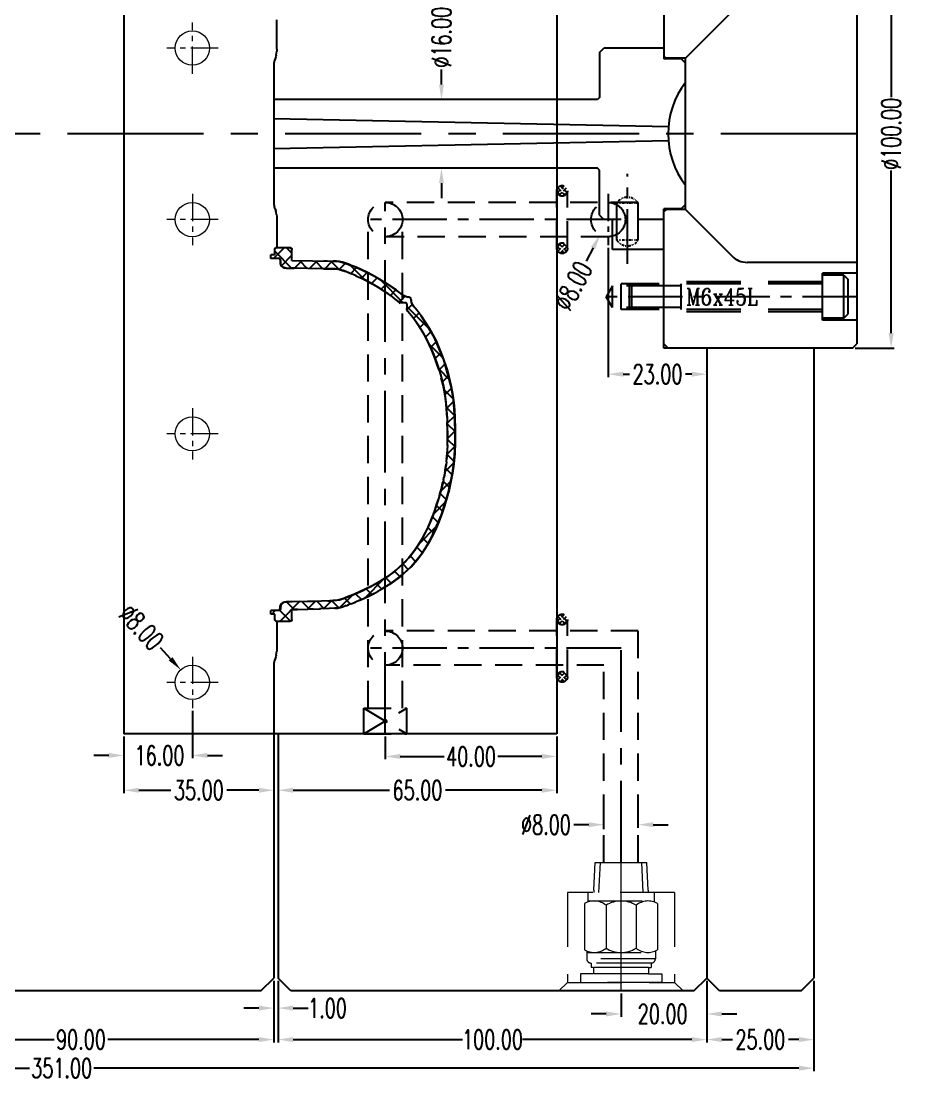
# Model space of a CAD drawing. Header units: inches. Extents: x 133169 to 134399, y -43543 to -42673.
# Drawn here: x 133408 to 133613.9, y -43141.3 to -42894 of the extents above; entities that cross this region are included whole.
import ezdxf

# ---------------------------------------------------------------- set-up
doc = ezdxf.new("R2010")
doc.units = ezdxf.units.IN
doc.header["$LTSCALE"] = 2
doc.header["$MEASUREMENT"] = 0
doc.header["$PDMODE"] = 3
doc.header["$PDSIZE"] = 0.3125
for name, pattern in [('ACAD_ISO08W100', [36, 24, -3, 6, -3]), ('CENTER', [50.8, 31.75, -6.35, 6.35, -6.35]), ('DASHED', [0.75, 0.5, -0.25]), ('HIDDEN', [9.525, 6.35, -3.175]), ('PHANTOM2', [0.69, 0.3, -0.13, 0, -0.13, 0, -0.13])]:
    doc.linetypes.add(name, pattern=pattern)
doc.layers.get('0').update_dxf_attribs({"linetype": 'CONTINUOUS'})
doc.layers.get('Defpoints').update_dxf_attribs({"linetype": 'CONTINUOUS'})
for name, color, linetype in [('5', 5, 'CONTINUOUS'), ('CAV-COR', 1, 'CONTINUOUS'), ('CL', 1, 'ACAD_ISO08W100'), ('Ru', 8, 'CONTINUOUS'), ('SCREW', 52, 'HIDDEN'), ('wr2', 41, 'DASHED'), ('WT', 4, 'CONTINUOUS')]:
    doc.layers.add(name, color=color, linetype=linetype)
doc.layers.add('dim', color=3, linetype='CONTINUOUS', lineweight=15)
doc.layers.add('WR', color=122, linetype='HIDDEN', lineweight=18)
doc.styles.add('ROMANC', font='romanc', dxfattribs={"width": 0.6, "height": 1})
doc.styles.get("Standard").update_dxf_attribs({"font": 'txt.shx', "width": 0.67})
doc.dimstyles.new('2.00', dxfattribs={"dimtxt": 4.5, "dimasz": 3.5, "dimexe": 0.666, "dimexo": 0.626, "dimgap": 1, "dimtad": 0, "dimzin": 0, "dimdsep": 46, "dimtxsty": 'Standard', "dimcen": 0.09, "dimclrd": 3, "dimclre": 3, "dimclrt": 7, "dimazin": 0, "dimtfac": 1, "dimtofl": 0, "dimtmove": 0, "dimatfit": 0, "dimfxl": 0, "dimtolj": 1, "dimtzin": 0, "dimarcsym": 0})

# ---------------------------------------------------------------- blocks, each defined once
blk = doc.blocks.new('*D33279')
at = {"layer": 'Defpoints', "color": 0}
for p in [(133601.91, -42870.31), (133601.91, -42970.31), (133610.91, -42970.31)]:
    blk.add_point(p, dxfattribs=at)
at = {"layer": 'dim', "color": 3, "linetype": 'ByBlock', "lineweight": -2}
for p, q in [((133602.53, -42870.31), (133611.58, -42870.31)), ((133610.91, -42873.81), (133610.91, -42911.77)), ((133610.91, -42966.81), (133610.91, -42928.84)), ((133602.53, -42970.31), (133611.58, -42970.31))]:
    blk.add_line(p, q, dxfattribs=at)
at = {"layer": 'dim', "color": 3, "linetype": 'ByBlock'}
for points in [[(133611.49, -42873.81), (133610.33, -42873.81), (133610.91, -42870.31)], [(133610.33, -42966.81), (133611.49, -42966.81), (133610.91, -42970.31)]]:
    blk.add_solid(points, dxfattribs=at)
at = {"layer": 'dim', "color": 7, "linetype": 'ByBlock', "insert": (133610.91, -42920.31), "char_height": 4.5, "attachment_point": 5, "rotation": 90}
blk.add_mtext('%%c100.00', dxfattribs=at)
blk = doc.blocks.new('*D33282')
at = {"layer": 'Defpoints', "color": 0}
for p in [(133431.91, -43060.31), (133466.91, -43060.31), (133466.91, -43073.47)]:
    blk.add_point(p, dxfattribs=at)
at = {"layer": 'dim', "color": 3, "linetype": 'ByBlock', "lineweight": -2}
for p, q in [((133431.91, -43060.93), (133431.91, -43074.13)), ((133466.91, -43060.93), (133466.91, -43074.13)), ((133435.41, -43073.47), (133442.88, -43073.47)), ((133463.41, -43073.47), (133455.93, -43073.47))]:
    blk.add_line(p, q, dxfattribs=at)
at = {"layer": 'dim', "color": 3, "linetype": 'ByBlock'}
for points in [[(133435.41, -43072.88), (133435.41, -43074.05), (133431.91, -43073.47)], [(133463.41, -43074.05), (133463.41, -43072.88), (133466.91, -43073.47)]]:
    blk.add_solid(points, dxfattribs=at)
at = {"layer": 'dim', "color": 7, "linetype": 'ByBlock', "insert": (133449.41, -43073.47), "char_height": 4.5, "attachment_point": 5}
blk.add_mtext('\\A1;35.00', dxfattribs=at)
blk = doc.blocks.new('*D33283')
at = {"layer": 'Defpoints', "color": 0}
for p in [(133467.91, -43060.31), (133532.91, -43060.31), (133532.91, -43073.47)]:
    blk.add_point(p, dxfattribs=at)
at = {"layer": 'dim', "color": 3, "linetype": 'ByBlock', "lineweight": -2}
for p, q in [((133467.91, -43060.93), (133467.91, -43074.13)), ((133532.91, -43060.93), (133532.91, -43074.13)), ((133471.41, -43073.47), (133493.88, -43073.47)), ((133529.41, -43073.47), (133506.93, -43073.47))]:
    blk.add_line(p, q, dxfattribs=at)
at = {"layer": 'dim', "color": 3, "linetype": 'ByBlock'}
for points in [[(133471.41, -43072.88), (133471.41, -43074.05), (133467.91, -43073.47)], [(133529.41, -43074.05), (133529.41, -43072.88), (133532.91, -43073.47)]]:
    blk.add_solid(points, dxfattribs=at)
at = {"layer": 'dim', "color": 7, "linetype": 'ByBlock', "insert": (133500.41, -43073.47), "char_height": 4.5, "attachment_point": 5}
blk.add_mtext('\\A1;65.00', dxfattribs=at)
blk = doc.blocks.new('*D33284')
at = {"layer": 'Defpoints', "color": 0}
for p in [(133466.91, -43117.31), (133467.91, -43117.31), (133467.91, -43124.3)]:
    blk.add_point(p, dxfattribs=at)
at = {"layer": 'dim', "color": 3, "linetype": 'ByBlock', "lineweight": -2}
for p, q in [((133466.91, -43117.93), (133466.91, -43124.96)), ((133467.91, -43117.93), (133467.91, -43124.96)), ((133463.41, -43124.3), (133459.91, -43124.3)), ((133471.41, -43124.3), (133474.91, -43124.3))]:
    blk.add_line(p, q, dxfattribs=at)
at = {"layer": 'dim', "color": 3, "linetype": 'ByBlock'}
for points in [[(133463.41, -43124.88), (133463.41, -43123.71), (133466.91, -43124.3)], [(133471.41, -43123.71), (133471.41, -43124.88), (133467.91, -43124.3)]]:
    blk.add_solid(points, dxfattribs=at)
at = {"layer": 'dim', "color": 7, "linetype": 'ByBlock', "insert": (133479.42, -43124.3), "char_height": 4.5, "attachment_point": 5}
blk.add_mtext('\\A1;1.00', dxfattribs=at)
blk = doc.blocks.new('*D33285')
at = {"layer": 'Defpoints', "color": 0}
for p in [(133467.91, -43117.31), (133567.91, -43117.31), (133567.91, -43131.65)]:
    blk.add_point(p, dxfattribs=at)
at = {"layer": 'dim', "color": 3, "linetype": 'ByBlock', "lineweight": -2}
for p, q in [((133467.91, -43117.93), (133467.91, -43132.31)), ((133567.91, -43117.93), (133567.91, -43132.31)), ((133471.41, -43131.65), (133510.88, -43131.65)), ((133564.41, -43131.65), (133524.94, -43131.65))]:
    blk.add_line(p, q, dxfattribs=at)
at = {"layer": 'dim', "color": 3, "linetype": 'ByBlock'}
for points in [[(133471.41, -43131.06), (133471.41, -43132.23), (133467.91, -43131.65)], [(133564.41, -43132.23), (133564.41, -43131.06), (133567.91, -43131.65)]]:
    blk.add_solid(points, dxfattribs=at)
at = {"layer": 'dim', "color": 7, "linetype": 'ByBlock', "insert": (133517.91, -43131.65), "char_height": 4.5, "attachment_point": 5}
blk.add_mtext('\\A1;100.00', dxfattribs=at)
blk = doc.blocks.new('*D33286')
at = {"layer": 'Defpoints', "color": 0}
for p in [(133567.91, -43117.31), (133592.91, -43117.31), (133592.91, -43131.65)]:
    blk.add_point(p, dxfattribs=at)
at = {"layer": 'dim', "color": 3, "linetype": 'ByBlock', "lineweight": -2}
for p, q in [((133567.91, -43117.93), (133567.91, -43132.31)), ((133592.91, -43117.93), (133592.91, -43132.31)), ((133571.41, -43131.65), (133573.88, -43131.65)), ((133589.41, -43131.65), (133586.93, -43131.65))]:
    blk.add_line(p, q, dxfattribs=at)
at = {"layer": 'dim', "color": 3, "linetype": 'ByBlock'}
for points in [[(133571.41, -43131.06), (133571.41, -43132.23), (133567.91, -43131.65)], [(133589.41, -43132.23), (133589.41, -43131.06), (133592.91, -43131.65)]]:
    blk.add_solid(points, dxfattribs=at)
at = {"layer": 'dim', "color": 7, "linetype": 'ByBlock', "insert": (133580.41, -43131.65), "char_height": 4.5, "attachment_point": 5}
blk.add_mtext('\\A1;25.00', dxfattribs=at)
blk = doc.blocks.new('*D33287')
at = {"layer": 'Defpoints', "color": 0}
for p in [(133376.91, -43117.31), (133466.91, -43117.31), (133466.91, -43131.65)]:
    blk.add_point(p, dxfattribs=at)
at = {"layer": 'dim', "color": 3, "linetype": 'ByBlock', "lineweight": -2}
for p, q in [((133376.91, -43117.93), (133376.91, -43132.31)), ((133466.91, -43117.93), (133466.91, -43132.31)), ((133380.41, -43131.65), (133415.63, -43131.65)), ((133463.41, -43131.65), (133428.18, -43131.65))]:
    blk.add_line(p, q, dxfattribs=at)
at = {"layer": 'dim', "color": 3, "linetype": 'ByBlock'}
for points in [[(133380.41, -43131.06), (133380.41, -43132.23), (133376.91, -43131.65)], [(133463.41, -43132.23), (133463.41, -43131.06), (133466.91, -43131.65)]]:
    blk.add_solid(points, dxfattribs=at)
at = {"layer": 'dim', "color": 7, "linetype": 'ByBlock', "insert": (133421.91, -43131.65), "char_height": 4.5, "attachment_point": 5}
blk.add_mtext('\\A1;90.00', dxfattribs=at)
blk = doc.blocks.new('*D33290')
at = {"layer": 'Defpoints', "color": 0}
for p in [(133241.91, -43117.31), (133592.91, -43117.31), (133592.91, -43138.31)]:
    blk.add_point(p, dxfattribs=at)
at = {"layer": 'dim', "color": 3, "linetype": 'ByBlock', "lineweight": -2}
for p, q in [((133241.91, -43117.93), (133241.91, -43138.98)), ((133592.91, -43117.93), (133592.91, -43138.98)), ((133245.41, -43138.31), (133409.87, -43138.31)), ((133589.41, -43138.31), (133424.94, -43138.31))]:
    blk.add_line(p, q, dxfattribs=at)
at = {"layer": 'dim', "color": 3, "linetype": 'ByBlock'}
for points in [[(133245.41, -43137.73), (133245.41, -43138.9), (133241.91, -43138.31)], [(133589.41, -43138.9), (133589.41, -43137.73), (133592.91, -43138.31)]]:
    blk.add_solid(points, dxfattribs=at)
at = {"layer": 'dim', "color": 7, "linetype": 'ByBlock', "insert": (133417.41, -43138.31), "char_height": 4.5, "attachment_point": 5}
blk.add_mtext('\\A1;351.00', dxfattribs=at)
blk = doc.blocks.new('*D33309')
at = {"layer": 'Defpoints', "color": 0}
for p in [(133506.01, -42912.31), (133510.59, -42912.31), (133510.59, -42928.31)]:
    blk.add_point(p, dxfattribs=at)
at = {"layer": 'dim', "color": 3, "linetype": 'ByBlock', "lineweight": -2}
for p, q in [((133506.01, -42908.81), (133506.01, -42905.31)), ((133509.96, -42912.31), (133505.35, -42912.31)), ((133509.96, -42928.31), (133505.35, -42928.31)), ((133506.01, -42931.81), (133506.01, -42935.31))]:
    blk.add_line(p, q, dxfattribs=at)
at = {"layer": 'dim', "color": 3, "linetype": 'ByBlock'}
for points in [[(133505.43, -42908.81), (133506.6, -42908.81), (133506.01, -42912.31)], [(133506.6, -42931.81), (133505.43, -42931.81), (133506.01, -42928.31)]]:
    blk.add_solid(points, dxfattribs=at)
at = {"layer": 'dim', "color": 7, "linetype": 'ByBlock', "insert": (133506.01, -42897.77), "char_height": 4.5, "attachment_point": 5, "rotation": 90}
blk.add_mtext('%%c16.00', dxfattribs=at)
blk = doc.blocks.new('*X34569')
at = {"color": 0}
for p, q in [((-7.86, -0.44), (-6.25, 1.17)), ((-6.25, -1.17), (-7.86, 0.44)), ((-5.66, -0.71), (-7.4, 1.03)), ((-7.4, -1.03), (-5.66, 0.71)), ((-5.45, 0.15), (-6.54, 1.24)), ((5.45, 0.15), (6.54, 1.24)), ((5.66, -0.71), (7.4, 1.03)), ((7.4, -1.03), (5.66, 0.71)), ((7.86, -0.44), (6.25, 1.17)), ((6.25, -1.17), (7.86, 0.44)), ((-6.54, -1.24), (-5.45, -0.15)), ((6.54, -1.24), (5.45, -0.15))]:
    blk.add_line(p, q, dxfattribs=at)
blk = doc.blocks.new('*D34608')
at = {"layer": 'Defpoints', "color": 0}
for p in [(133567.91, -43117.31), (133547.91, -43120.31), (133547.91, -43125.67)]:
    blk.add_point(p, dxfattribs=at)
at = {"layer": 'dim', "color": 3, "linetype": 'ByBlock', "lineweight": -2}
for p, q in [((133567.91, -43117.93), (133567.91, -43126.34)), ((133547.91, -43120.93), (133547.91, -43126.34)), ((133544.41, -43125.67), (133540.91, -43125.67)), ((133571.41, -43125.67), (133574.91, -43125.67))]:
    blk.add_line(p, q, dxfattribs=at)
at = {"layer": 'dim', "color": 3, "linetype": 'ByBlock'}
for points in [[(133544.41, -43126.26), (133544.41, -43125.09), (133547.91, -43125.67)], [(133571.41, -43125.09), (133571.41, -43126.26), (133567.91, -43125.67)]]:
    blk.add_solid(points, dxfattribs=at)
at = {"layer": 'dim', "color": 7, "linetype": 'ByBlock', "insert": (133557.62, -43125.67), "char_height": 4.5, "attachment_point": 5}
blk.add_mtext('\\A1;20.00', dxfattribs=at)
blk = doc.blocks.new('*D34609')
at = {"layer": 'Defpoints', "color": 0}
for p in [(133543.91, -43081.51), (133543.91, -43083.16), (133551.91, -43082.86)]:
    blk.add_point(p, dxfattribs=at)
at = {"layer": 'dim', "color": 3, "linetype": 'ByBlock', "lineweight": -2}
for p, q in [((133540.41, -43081.51), (133536.91, -43081.51)), ((133543.91, -43082.54), (133543.91, -43080.84)), ((133551.91, -43082.23), (133551.91, -43080.84)), ((133555.41, -43081.51), (133558.91, -43081.51))]:
    blk.add_line(p, q, dxfattribs=at)
at = {"layer": 'dim', "color": 3, "linetype": 'ByBlock'}
for points in [[(133540.41, -43082.09), (133540.41, -43080.92), (133543.91, -43081.51)], [(133555.41, -43080.92), (133555.41, -43082.09), (133551.91, -43081.51)]]:
    blk.add_solid(points, dxfattribs=at)
at = {"layer": 'dim', "color": 7, "linetype": 'ByBlock', "insert": (133530.38, -43081.51), "char_height": 4.5, "attachment_point": 5}
blk.add_mtext('%%c8.00', dxfattribs=at)
blk = doc.blocks.new('*D34610')
at = {"layer": 'Defpoints', "color": 0}
for p in [(133492.91, -43060.31), (133532.91, -43060.31), (133492.91, -43065.58)]:
    blk.add_point(p, dxfattribs=at)
at = {"layer": 'dim', "color": 3, "linetype": 'ByBlock', "lineweight": -2}
for p, q in [((133492.91, -43060.93), (133492.91, -43066.25)), ((133532.91, -43060.93), (133532.91, -43066.25)), ((133496.41, -43065.58), (133506.63, -43065.58)), ((133529.41, -43065.58), (133519.18, -43065.58))]:
    blk.add_line(p, q, dxfattribs=at)
at = {"layer": 'dim', "color": 3, "linetype": 'ByBlock'}
for points in [[(133496.41, -43065), (133496.41, -43066.16), (133492.91, -43065.58)], [(133529.41, -43066.16), (133529.41, -43065), (133532.91, -43065.58)]]:
    blk.add_solid(points, dxfattribs=at)
at = {"layer": 'dim', "color": 7, "linetype": 'ByBlock', "insert": (133512.91, -43065.58), "char_height": 4.5, "attachment_point": 5}
blk.add_mtext('\\A1;40.00', dxfattribs=at)
blk = doc.blocks.new('*D34619')
at = {"layer": 'Defpoints', "color": 0}
for p in [(133447.91, -43054.31), (133431.91, -43060.31), (133447.91, -43065.35)]:
    blk.add_point(p, dxfattribs=at)
at = {"layer": 'dim', "color": 3, "linetype": 'ByBlock', "lineweight": -2}
for p, q in [((133447.91, -43054.93), (133447.91, -43066.01)), ((133431.91, -43060.93), (133431.91, -43066.01)), ((133428.41, -43065.35), (133424.91, -43065.35)), ((133451.41, -43065.35), (133454.91, -43065.35))]:
    blk.add_line(p, q, dxfattribs=at)
at = {"layer": 'dim', "color": 3, "linetype": 'ByBlock'}
for points in [[(133428.41, -43065.93), (133428.41, -43064.76), (133431.91, -43065.35)], [(133451.41, -43064.76), (133451.41, -43065.93), (133447.91, -43065.35)]]:
    blk.add_solid(points, dxfattribs=at)
at = {"layer": 'dim', "color": 7, "linetype": 'ByBlock', "insert": (133440.24, -43065.35), "char_height": 4.5, "attachment_point": 5}
blk.add_mtext('\\A1;16.00', dxfattribs=at)
blk = doc.blocks.new('*D34620')
at = {"layer": 'Defpoints', "color": 0}
for p in [(133445.19, -43045.37), (133450.62, -43051.24)]:
    blk.add_point(p, dxfattribs=at)
at = {"layer": 'dim', "color": 3, "linetype": 'ByBlock', "lineweight": -2}
for p, q in [((133442.82, -43042.8), (133440.44, -43040.23)), ((133447.82, -43048.31), (133448, -43048.31)), ((133447.91, -43048.4), (133447.91, -43048.22))]:
    blk.add_line(p, q, dxfattribs=at)
at = {"layer": 'dim', "color": 3, "linetype": 'ByBlock'}
blk.add_solid([(133442.39, -43043.19), (133443.24, -43042.4), (133445.19, -43045.37)], dxfattribs=at)
at = {"layer": 'dim', "color": 7, "linetype": 'ByBlock', "insert": (133436.01, -43035.44), "char_height": 4.5, "attachment_point": 5, "rotation": 312.7528}
blk.add_mtext('\\A1;%%c8.00', dxfattribs=at)
blk = doc.blocks.new('20150129.111502')
at = {"layer": '5', "color": 122, "linetype": 'HIDDEN', "lineweight": 0}
for p, q in [((0, 14.5), (0, -14.5)), ((2, 12.5), (0, 14.5)), ((2, 12.5), (2, -12.5)), ((23, 12.5), (2, 12.5)), ((23, -12.5), (23, 12.5)), ((2, -9.5), (2, 9.5)), ((4.01, 9.5), (2, 9.5)), ((4.01, 6.4), (4.01, 9.5)), ((7.51, -8), (7.51, 8)), ((9.33, 8), (7.51, 8)), ((9, 8), (9, -8)), ((20.43, 8.5), (9.57, 8.5)), ((23, 7.75), (20.77, 7.75)), ((21, 7.75), (21, -7.75)), ((4.01, -6.4), (4.01, 6.4)), ((5.51, 6.4), (4.01, 6.4)), ((5.51, 6.4), (5.51, 7)), ((6.51, 7), (5.51, 7)), ((5.51, 6.4), (5.51, 7)), ((5.51, -6.4), (5.51, 6.4)), ((6.51, -7), (6.51, 7)), ((23.56, 6.35), (23, 6.35)), ((23, 5.19), (30, 4.82)), ((23.56, 6.35), (30, 6.01)), ((30, 6.01), (30, -6.01)), ((20.01, 3.5), (9.99, 3.5)), ((20.01, -3.5), (9.99, -3.5)), ((23, -5.19), (30, -4.82)), ((5.51, -6.4), (4.01, -6.4)), ((4.01, -6.4), (4.01, -9.5)), ((5.51, -6.4), (5.51, -7)), ((5.51, -6.4), (5.51, -7)), ((6.51, -7), (5.51, -7)), ((23.56, -6.35), (23, -6.35)), ((23.56, -6.35), (30, -6.01)), ((4.01, -9.5), (2, -9.5)), ((9.33, -8), (7.51, -8)), ((20.43, -8.5), (9.57, -8.5)), ((23, -7.75), (20.77, -7.75)), ((2, -12.5), (0, -14.5)), ((23, -12.5), (2, -12.5))]:
    blk.add_line(p, q, dxfattribs=at)
at = {"layer": '5', "color": 122, "linetype": 'CENTER', "lineweight": 0, "ltscale": 0.5}
blk.add_line((0, 0), (30, 0), dxfattribs=at)
at = {"layer": '5', "color": 122, "linetype": 'HIDDEN', "lineweight": 0}
for centre, radius, start, end in [((7.51, 7), 1, 90, 180), ((13.47, 6.32), 4.47, 150.752, 219.0183), ((16.53, 6.32), 4.47, 320.9817, 29.248), ((15.66, 0), 6.66, 148.3016, 211.6984), ((14.34, 0), 6.66, 328.3016, 31.6984), ((13.47, -6.32), 4.47, 140.9817, 209.248), ((16.53, -6.32), 4.47, 330.752, 39.0183), ((7.51, -7), 1, 180, 270)]:
    blk.add_arc(centre, radius, start, end, dxfattribs=at)
blk = doc.blocks.new('*D34839')
at = {"layer": 'Defpoints', "color": 0}
for p in [(133544.91, -42946.31), (133544.91, -42976.39), (133567.91, -42976.4)]:
    blk.add_point(p, dxfattribs=at)
at = {"layer": 'dim', "color": 3, "linetype": 'ByBlock', "lineweight": -2}
for p, q in [((133544.91, -42946.93), (133544.91, -42977.05)), ((133567.91, -42975.77), (133567.91, -42975.72)), ((133548.41, -42976.39), (133549.88, -42976.39)), ((133564.41, -42976.39), (133562.93, -42976.39))]:
    blk.add_line(p, q, dxfattribs=at)
at = {"layer": 'dim', "color": 3, "linetype": 'ByBlock'}
for points in [[(133548.41, -42975.8), (133548.41, -42976.97), (133544.91, -42976.39)], [(133564.41, -42976.97), (133564.41, -42975.8), (133567.91, -42976.39)]]:
    blk.add_solid(points, dxfattribs=at)
at = {"layer": 'dim', "color": 7, "linetype": 'ByBlock', "insert": (133556.41, -42976.39), "char_height": 4.5, "attachment_point": 5}
blk.add_mtext('\\A1;23.00', dxfattribs=at)
blk = doc.blocks.new('*D34840')
at = {"layer": 'Defpoints', "color": 0}
for p in [(133546.78, -42936.77), (133543.03, -42943.84)]:
    blk.add_point(p, dxfattribs=at)
at = {"layer": 'dim', "color": 3, "linetype": 'ByBlock', "lineweight": -2}
for p, q in [((133544.82, -42940.31), (133545, -42940.31)), ((133544.91, -42940.4), (133544.91, -42940.22)), ((133541.39, -42946.93), (133539.75, -42950.02))]:
    blk.add_line(p, q, dxfattribs=at)
at = {"layer": 'dim', "color": 3, "linetype": 'ByBlock'}
blk.add_solid([(133541.91, -42947.2), (133540.88, -42946.66), (133543.03, -42943.84)], dxfattribs=at)
at = {"layer": 'dim', "color": 7, "linetype": 'ByBlock', "insert": (133536.7, -42955.79), "char_height": 4.5, "attachment_point": 5, "rotation": 62.0618}
blk.add_mtext('\\A1;%%c8.00', dxfattribs=at)

msp = doc.modelspace()

# ---------------------------------------------------------------- linework, layer by layer
for p, q in [((133557.907, -42870.306), (133557.907, -42902.806)), ((133542.907, -42901.306), (133543.907, -42900.306)), ((133542.907, -42901.306), (133542.907, -42911.806)), ((133558.407, -42902.656), (133557.907, -42902.156)), ((133542.907, -42911.806), (133542.407, -42912.306)), ((133542.907, -42928.806), (133542.407, -42928.306)), ((133542.907, -42939.306), (133542.907, -42928.806)), ((133557.907, -42970.306), (133557.907, -42937.806)), ((133558.407, -42937.956), (133557.907, -42938.456)), ((133542.907, -42939.306), (133543.907, -42940.306))]:
    msp.add_line(p, q)
at = {"linetype": 'Continuous'}
for p, q in [((133602.907, -42871.306), (133602.907, -42969.306)), ((133562.907, -42902.656), (133573.793, -42891.77)), ((133557.907, -42900.306), (133543.907, -42900.306)), ((133561.907, -42902.806), (133557.907, -42902.806)), ((133562.907, -42902.656), (133558.407, -42902.656)), ((133561.907, -42902.806), (133562.907, -42903.806)), ((133562.907, -42937.956), (133562.907, -42902.656)), ((133542.407, -42912.306), (133466.907, -42912.306)), ((133542.407, -42928.306), (133466.907, -42928.306)), ((133546.907, -42945.106), (133546.907, -42936.447)), ((133551.907, -42945.106), (133551.907, -42936.447)), ((133561.907, -42937.806), (133557.907, -42937.806)), ((133562.907, -42937.956), (133558.407, -42937.956)), ((133561.907, -42937.806), (133562.907, -42936.806)), ((133562.907, -42937.956), (133573.793, -42948.841)), ((133546.907, -42940.306), (133543.907, -42940.306)), ((133545.907, -42947.306), (133545.907, -42940.306)), ((133557.907, -42940.306), (133551.907, -42940.306)), ((133557.907, -42947.306), (133545.907, -42947.306)), ((133602.907, -42950.306), (133577.328, -42950.306)), ((133558.907, -42970.306), (133557.907, -42969.306)), ((133601.907, -42970.306), (133557.907, -42970.306)), ((133567.907, -42970.306), (133567.907, -43117.306)), ((133592.907, -42970.306), (133592.907, -43117.306)), ((133601.907, -42970.306), (133602.907, -42969.306)), ((133466.907, -43060.306), (133466.907, -43117.306)), ((133467.907, -43060.306), (133467.907, -43117.306)), ((133463.907, -43120.306), (133466.907, -43117.306)), ((133470.907, -43120.306), (133467.907, -43117.306)), ((133564.907, -43120.306), (133567.907, -43117.306)), ((133570.907, -43120.306), (133567.907, -43117.306)), ((133589.907, -43120.306), (133592.907, -43117.306)), ((133463.907, -43120.306), (133379.907, -43120.306)), ((133564.907, -43120.306), (133470.907, -43120.306)), ((133589.907, -43120.306), (133570.907, -43120.306))]:
    msp.add_line(p, q, dxfattribs=at)
at = {"linetype": 'CENTER', "ltscale": 0.2}
msp.add_line((133549.407, -42950.608), (133549.407, -42929.633), dxfattribs=at)
at = {"linetype": 'PHANTOM2'}
for p, q in [((133551.907, -42936.447), (133546.907, -42936.447)), ((133551.907, -42945.106), (133546.907, -42945.106))]:
    msp.add_line(p, q, dxfattribs=at)
at = {"linetype": 'HIDDEN'}
for p, q in [((133602.907, -42952.806), (133594.907, -42952.806)), ((133594.907, -42954.806), (133557.907, -42954.806)), ((133594.907, -42961.806), (133557.907, -42961.806)), ((133602.907, -42963.806), (133594.907, -42963.806))]:
    msp.add_line(p, q, dxfattribs=at)
at = {"linetype": 'Continuous'}
for centre, radius, start, end in [((133578.907, -42920.306), 20, 143.1301, 216.8699), ((133577.328, -42945.306), 5, 225, 270)]:
    msp.add_arc(centre, radius, start, end, dxfattribs=at)
at = {"color": 7, "linetype": 'PHANTOM2'}
for centre, start, end in [((133549.407, -42938.106), 33.55731, 146.44269), ((133549.407, -42943.447), 213.55731, 326.44269)]:
    msp.add_arc(centre, 3, start, end, dxfattribs=at)
at = {"layer": 'CAV-COR'}
for p, q in [((133431.907, -42780.306), (133431.907, -43060.306)), ((133532.907, -42780.306), (133532.907, -43060.306)), ((133467.618, -42900.569), (133467.618, -42893.714)), ((133467.466, -42901.919), (133467.55, -42901.472)), ((133467.549, -42901.476), (133467.601, -42901.023)), ((133467.618, -42900.569), (133467.601, -42901.023)), ((133466.907, -42903.96), (133466.907, -42936.651)), ((133467.467, -42901.916), (133467.356, -42902.351)), ((133467.218, -42937.832), (133467.057, -42937.411)), ((133467.218, -42937.832), (133467.355, -42938.258)), ((133467.467, -42938.696), (133467.356, -42938.26)), ((133467.55, -42939.139), (133467.466, -42938.693)), ((133467.549, -42939.135), (133467.601, -42939.586)), ((133467.601, -42939.586), (133467.618, -42940.042)), ((133467.618, -42940.042), (133467.618, -42946.897)), ((133467.101, -42948.554), (133466.17, -42948.554)), ((133466.17, -42949.358), (133466.17, -42948.554)), ((133466.819, -42949.358), (133469.297, -42946.88)), ((133467.148, -42947.075), (133467.101, -42947.246)), ((133467.101, -42948.554), (133467.101, -42947.246)), ((133467.101, -42947.691), (133471.052, -42951.642)), ((133467.276, -42946.947), (133467.148, -42947.075)), ((133467.276, -42946.947), (133467.365, -42946.911)), ((133467.454, -42946.899), (133467.358, -42946.914)), ((133467.365, -42946.911), (133467.454, -42946.899)), ((133469.178, -42946.881), (133467.454, -42946.899)), ((133468.667, -42951.102), (133471.128, -42948.641)), ((133470.664, -42946.872), (133469.081, -42946.881)), ((133469.879, -42946.877), (133471.128, -42948.126)), ((133471.128, -42949.842), (133471.128, -42947.264)), ((133468.287, -42949.358), (133466.17, -42949.358)), ((133468.287, -42949.358), (133468.405, -42949.637)), ((133468.405, -42949.637), (133468.462, -42949.95)), ((133468.462, -42949.95), (133468.486, -42950.28)), ((133468.486, -42950.28), (133468.494, -42950.639)), ((133468.494, -42950.639), (133468.556, -42950.933)), ((133468.556, -42950.933), (133468.729, -42951.197)), ((133468.729, -42951.197), (133468.998, -42951.412)), ((133471.128, -42949.842), (133480.76, -42950.011)), ((133471.707, -42951.654), (133473.478, -42949.884)), ((133472.875, -42949.873), (133474.708, -42951.706)), ((133475.237, -42951.716), (133477.007, -42949.947)), ((133476.532, -42949.938), (133478.37, -42951.775)), ((133479.309, -42949.986), (133478.591, -42949.972)), ((133478.764, -42951.782), (133480.538, -42950.007)), ((133480.187, -42950.001), (133482.182, -42951.995)), ((133480.381, -42950.006), (133481.29, -42950.024)), ((133481.29, -42950.024), (133482.082, -42950.103)), ((133482.149, -42951.988), (133483.633, -42950.504)), ((133484.29, -42950.743), (133483.613, -42950.497)), ((133484.961, -42951.001), (133484.29, -42950.743)), ((133484.666, -42950.888), (133488.154, -42954.376)), ((133486.08, -42951.449), (133484.961, -42951.001)), ((133468.998, -42951.412), (133469.348, -42951.561)), ((133469.348, -42951.561), (133469.753, -42951.621)), ((133469.753, -42951.621), (133471.652, -42951.653)), ((133471.767, -42951.655), (133471.062, -42951.642)), ((133478.052, -42951.768), (133471.652, -42951.653)), ((133478.527, -42951.779), (133479.574, -42951.792)), ((133479.574, -42951.792), (133480.734, -42951.804)), ((133480.734, -42951.804), (133481.843, -42951.915)), ((133482.154, -42951.975), (133481.843, -42951.915)), ((133484.844, -42952.886), (133486.22, -42951.51)), ((133486.078, -42953.408), (133485.032, -42952.962)), ((133486.062, -42953.401), (133487.131, -42953.879)), ((133487.286, -42951.973), (133486.08, -42951.449)), ((133488.567, -42952.572), (133487.286, -42951.973)), ((133487.341, -42953.981), (133488.688, -42952.634)), ((133489.932, -42953.274), (133488.567, -42952.572)), ((133491.392, -42954.108), (133489.932, -42953.274)), ((133489.705, -42955.209), (133491.019, -42953.895)), ((133494.043, -42955.76), (133491.392, -42954.108)), ((133491.621, -42954.25), (133497.087, -42959.717)), ((133491.948, -42956.558), (133493.244, -42955.262)), ((133496.519, -42957.595), (133494.043, -42955.76)), ((133494.097, -42958.001), (133495.361, -42956.737)), ((133494.432, -42958.233), (133496.208, -42959.717)), ((133495.606, -42959.18), (133494.612, -42958.37)), ((133496.585, -42957.647), (133495.427, -42956.727)), ((133496.08, -42959.61), (133497.513, -42958.177)), ((133496.585, -42957.648), (133496.519, -42957.595)), ((133496.519, -42957.595), (133496.585, -42957.648)), ((133497.158, -42958.027), (133496.585, -42957.647)), ((133496.585, -42957.648), (133496.982, -42957.926)), ((133496.982, -42957.926), (133497.496, -42958.189)), ((133498.596, -42958.488), (133498.681, -42958.518)), ((133495.638, -42959.206), (133495.606, -42959.18)), ((133495.606, -42959.18), (133495.637, -42959.207)), ((133495.771, -42959.311), (133495.638, -42959.206)), ((133497.727, -42959.717), (133496.208, -42959.717)), ((133496.208, -42959.717), (133496.343, -42959.844)), ((133496.847, -42959.717), (133496.655, -42959.702)), ((133497.928, -42959.974), (133497.928, -42961.459)), ((133497.928, -42961.354), (133499.191, -42960.091)), ((133497.928, -42960.558), (133503.099, -42965.728)), ((133497.944, -42961.258), (133497.928, -42961.078)), ((133498.933, -42959.075), (133498.933, -42959.113)), ((133498.933, -42959.115), (133498.944, -42959.324)), ((133498.992, -42959.599), (133498.933, -42959.115)), ((133498.944, -42959.324), (133498.976, -42959.53)), ((133498.995, -42959.601), (133498.99, -42959.587)), ((133499.164, -42960.052), (133498.992, -42959.595)), ((133499.165, -42960.049), (133499.441, -42960.448)), ((133499.441, -42960.452), (133499.221, -42960.134)), ((133499.441, -42960.452), (133499.441, -42960.448)), ((133500.378, -42961.563), (133499.441, -42960.452)), ((133497.992, -42961.431), (133497.944, -42961.258)), ((133499.5, -42963.374), (133500.781, -42962.093)), ((133501.287, -42962.758), (133500.379, -42961.563)), ((133504.318, -42967.728), (133501.287, -42962.758)), ((133500.963, -42965.503), (133502.204, -42964.262)), ((133502.297, -42967.761), (133503.565, -42966.493)), ((133506.542, -42973.055), (133504.318, -42967.728)), ((133503.061, -42969.283), (133506.333, -42972.554)), ((133503.476, -42970.174), (133504.791, -42968.86)), ((133504.506, -42972.737), (133505.848, -42971.394)), ((133508.309, -42979.228), (133506.542, -42973.055)), ((133505.45, -42975.436), (133505.044, -42974.219)), ((133505.362, -42975.176), (133507.866, -42977.679)), ((133505.437, -42975.397), (133506.817, -42974.018)), ((133506.4, -42978.912), (133505.974, -42977.204)), ((133506.221, -42978.205), (133507.617, -42976.81)), ((133506.62, -42980.026), (133508.784, -42982.19)), ((133506.831, -42981.188), (133508.375, -42979.643)), ((133508.804, -42982.318), (133508.309, -42979.228)), ((133507.19, -42984.421), (133508.841, -42982.77)), ((133509.078, -42985.699), (133508.804, -42982.318)), ((133507.168, -42984.166), (133509.091, -42986.089)), ((133509.197, -42989.361), (133509.078, -42985.699)), ((133507.396, -42989.483), (133507.343, -42987.512)), ((133507.352, -42987.851), (133509.092, -42986.111)), ((133507.354, -42987.945), (133509.196, -42989.786)), ((133507.409, -42990.466), (133507.396, -42989.483)), ((133507.408, -42991.387), (133509.197, -42989.599)), ((133507.409, -42990.466), (133507.408, -42991.777)), ((133509.188, -42993.004), (133509.197, -42989.361)), ((133507.294, -42995.094), (133509.176, -42993.211)), ((133507.384, -42992.982), (133507.347, -42994.082)), ((133507.38, -42993.14), (133507.408, -42991.777)), ((133507.408, -42991.59), (133509.169, -42993.351)), ((133509.007, -42996.375), (133509.188, -42993.004)), ((133507.295, -42995.069), (133508.961, -42996.736)), ((133506.847, -42999.133), (133508.921, -42997.059)), ((133507.154, -42996.848), (133507.233, -42995.988)), ((133508.615, -42999.486), (133509.007, -42996.375)), ((133506.48, -43001.019), (133506.6, -43000.457)), ((133506.581, -43000.547), (133506.631, -43000.305)), ((133506.682, -43000.048), (133506.736, -42999.769)), ((133506.97, -42998.336), (133508.524, -42999.89)), ((133507.557, -43004.184), (133508.615, -42999.486)), ((133505.802, -43003.769), (133508.187, -43001.384)), ((133506.49, -43000.974), (133506.375, -43001.488)), ((133506.403, -43001.362), (133507.864, -43002.822)), ((133505.676, -43004.227), (133507.099, -43005.649)), ((133505.985, -43009.212), (133507.557, -43004.184)), ((133504.126, -43009.037), (133506.91, -43006.254)), ((133504.847, -43006.99), (133506.243, -43008.386)), ((133503.72, -43014.465), (133505.985, -43009.212)), ((133503.908, -43009.643), (133505.229, -43010.964)), ((133500.637, -43016.119), (133504.804, -43011.952)), ((133502.843, -43012.169), (133504.147, -43013.474)), ((133504.587, -43012.684), (133503.72, -43014.465)), ((133501.624, -43014.543), (133502.945, -43015.864)), ((133502.704, -43016.297), (133503.72, -43014.465)), ((133503.72, -43014.465), (133503.003, -43015.79)), ((133499.7, -43017.559), (133500.728, -43016.064)), ((133500.231, -43016.742), (133501.554, -43018.066)), ((133498.703, -43018.807), (133499.987, -43020.09)), ((133500.45, -43019.545), (133499.524, -43020.65)), ((133501.348, -43018.358), (133500.45, -43019.545)), ((133495.075, -43022.362), (133496.35, -43023.637)), ((133496.982, -43020.677), (133498.255, -43021.95)), ((133497.414, -43022.76), (133498.927, -43021.303)), ((133499.524, -43020.65), (133498.559, -43021.68)), ((133488.132, -43028.623), (133492.742, -43024.014)), ((133490.753, -43025.224), (133492.074, -43026.546)), ((133492.983, -43023.862), (133494.28, -43025.159)), ((133482.316, -43030.848), (133485.252, -43027.912)), ((133485.958, -43027.614), (133487.327, -43028.983)), ((133488.42, -43026.484), (133489.757, -43027.821)), ((133489.072, -43028.173), (133490.126, -43027.632)), ((133490.126, -43027.632), (133491.249, -43027.021)), ((133491.199, -43027.049), (133492.293, -43026.42)), ((133468.383, -43034.004), (133472.928, -43029.46)), ((133468.511, -43029.98), (133468.412, -43030.467)), ((133468.566, -43030.175), (133468.501, -43030.47)), ((133468.55, -43030.245), (133469.154, -43029.641)), ((133468.743, -43029.911), (133468.566, -43030.175)), ((133469.016, -43029.698), (133468.743, -43029.911)), ((133469.374, -43029.55), (133469.016, -43029.698)), ((133469.783, -43029.494), (133469.374, -43029.55)), ((133471.175, -43029.482), (133469.783, -43029.494)), ((133469.877, -43029.493), (133471.661, -43031.277)), ((133472.891, -43029.461), (133470.798, -43029.485)), ((133475.017, -43029.423), (133472.458, -43029.467)), ((133473.427, -43029.451), (133475.196, -43031.22)), ((133474.748, -43031.231), (133476.599, -43029.381)), ((133476.198, -43029.394), (133474.763, -43029.428)), ((133479.97, -43029.27), (133476.059, -43029.398)), ((133476.937, -43029.369), (133478.677, -43031.11)), ((133478.454, -43031.118), (133480.321, -43029.251)), ((133478.595, -43029.313), (133478.536, -43029.315)), ((133479.472, -43029.285), (133479.966, -43029.271)), ((133479.966, -43029.271), (133480.159, -43029.263)), ((133480.407, -43029.247), (133482.059, -43030.899)), ((133483.383, -43028.631), (133484.782, -43030.03)), ((133483.796, -43030.39), (133483.433, -43030.517)), ((133483.682, -43030.43), (133484.285, -43030.215)), ((133484.886, -43029.992), (133484.161, -43030.26)), ((133484.886, -43029.992), (133485.945, -43029.572)), ((133486.988, -43029.133), (133485.806, -43029.629)), ((133486.988, -43029.133), (133488.029, -43028.673)), ((133488.029, -43028.673), (133489.072, -43028.173)), ((133468.318, -43031.549), (133466.17, -43031.549)), ((133466.17, -43032.374), (133466.17, -43031.549)), ((133467.101, -43032.374), (133466.17, -43032.374)), ((133466.421, -43032.374), (133467.247, -43031.549)), ((133467.101, -43033.651), (133467.101, -43032.374)), ((133468.268, -43031.546), (133468.334, -43031.222)), ((133468.268, -43031.546), (133468.318, -43031.549)), ((133468.323, -43031.532), (133470.788, -43033.996)), ((133468.334, -43031.222), (133468.382, -43030.852)), ((133468.382, -43030.852), (133468.412, -43030.467)), ((133468.501, -43030.47), (133468.412, -43030.467)), ((133468.501, -43030.47), (133468.483, -43030.857)), ((133471.128, -43031.279), (133472.358, -43031.275)), ((133471.128, -43033.631), (133471.128, -43031.279)), ((133472.358, -43031.275), (133474.818, -43031.23)), ((133476.05, -43031.198), (133474.642, -43031.234)), ((133476.05, -43031.198), (133477.807, -43031.14)), ((133479.883, -43031.066), (133477.567, -43031.148)), ((133481.168, -43031.015), (133479.793, -43031.07)), ((133467.101, -43033.651), (133467.147, -43033.821)), ((133467.113, -43033.741), (133467.101, -43033.651)), ((133467.147, -43033.821), (133467.275, -43033.948)), ((133467.275, -43033.948), (133467.398, -43033.991)), ((133467.36, -43033.983), (133467.277, -43033.949)), ((133467.352, -43033.98), (133467.398, -43033.992)), ((133467.401, -43033.992), (133467.36, -43033.983)), ((133467.398, -43033.991), (133467.453, -43033.996)), ((133467.453, -43033.996), (133467.401, -43033.992)), ((133467.453, -43033.996), (133469.158, -43034.01)), ((133467.618, -43033.998), (133467.618, -43040.569)), ((133469.068, -43034.01), (133470.654, -43034.027)), ((133467.356, -43042.352), (133467.218, -43042.78)), ((133467.467, -43041.916), (133467.356, -43042.352)), ((133467.466, -43041.919), (133467.55, -43041.473)), ((133467.549, -43041.476), (133467.601, -43041.026)), ((133467.618, -43040.569), (133467.601, -43041.023)), ((133466.907, -43043.96), (133466.907, -43060.306)), ((133467.218, -43042.78), (133467.057, -43043.2)), ((133532.907, -43060.306), (133431.907, -43060.306))]:
    msp.add_line(p, q, dxfattribs=at)
for points in [[(133467.356, -42902.351), (133467.218, -42902.779), (133467.057, -42903.2)], [(133467.101, -42947.246), (133467.113, -42947.156), (133467.148, -42947.075), (133467.203, -42947.003), (133467.276, -42946.947)], [(133470.664, -42946.872), (133470.793, -42946.887), (133470.904, -42946.927)], [(133471.128, -42947.264), (133471.071, -42947.074), (133470.906, -42946.929), (133470.664, -42946.872)], [(133470.904, -42946.927), (133470.999, -42946.991), (133471.07, -42947.072)], [(133471.07, -42947.072), (133471.113, -42947.163), (133471.128, -42947.264)], [(133468.494, -42950.639), (133468.491, -42950.417), (133468.482, -42950.193), (133468.465, -42949.971), (133468.432, -42949.754), (133468.376, -42949.546), (133468.287, -42949.358)], [(133469.753, -42951.621), (133469.48, -42951.592), (133469.231, -42951.523), (133469.013, -42951.421), (133468.827, -42951.291), (133468.681, -42951.141), (133468.575, -42950.976), (133468.513, -42950.804), (133468.494, -42950.639)], [(133482.094, -42950.105), (133481.49, -42950.036), (133480.76, -42950.011)], [(133482.082, -42950.103), (133483.038, -42950.313), (133483.954, -42950.618), (133484.961, -42951.001)], [(133483.613, -42950.497), (133482.925, -42950.282), (133482.215, -42950.125), (133482.094, -42950.105)], [(133481.855, -42951.917), (133481.221, -42951.834), (133480.579, -42951.799), (133479.939, -42951.792), (133479.306, -42951.792), (133478.678, -42951.782), (133477.421, -42951.756)], [(133482.151, -42951.974), (133482.937, -42952.175), (133483.999, -42952.541), (133485.032, -42952.962)], [(133483.092, -42952.222), (133482.474, -42952.048), (133482.154, -42951.975)], [(133485.198, -42953.032), (133484.426, -42952.711), (133483.733, -42952.441), (133483.092, -42952.222)], [(133485.798, -42951.333), (133486.724, -42951.724), (133487.744, -42952.181), (133488.856, -42952.713), (133490.066, -42953.347)], [(133487.082, -42953.857), (133488.282, -42954.438), (133489.554, -42955.12), (133490.99, -42955.96), (133492.633, -42956.986), (133494.432, -42958.233)], [(133494.612, -42958.37), (133493.583, -42957.619), (133492.519, -42956.913), (133491.437, -42956.233), (133490.356, -42955.582), (133489.275, -42954.965), (133488.175, -42954.383)], [(133491.392, -42954.108), (133492.873, -42955.01), (133494.216, -42955.875), (133495.427, -42956.727)], [(133498.464, -42958.438), (133497.823, -42958.308), (133497.158, -42958.027)], [(133497.496, -42958.189), (133498.002, -42958.358), (133498.464, -42958.438)], [(133498.505, -42958.47), (133498.487, -42958.454), (133498.47, -42958.438)], [(133496.655, -42959.702), (133496.467, -42959.661), (133496.285, -42959.599), (133496.109, -42959.52), (133495.938, -42959.424), (133495.771, -42959.311)], [(133498.99, -42959.587), (133498.935, -42959.196), (133498.933, -42959.113)], [(133498.976, -42959.53), (133499.03, -42959.732), (133499.104, -42959.927)], [(133499.104, -42959.927), (133499.198, -42960.113), (133499.31, -42960.289), (133499.441, -42960.452)], [(133497.928, -42961.459), (133498.02, -42961.562), (133498.111, -42961.665)], [(133498.177, -42961.74), (133498.071, -42961.594), (133497.992, -42961.431)], [(133498.111, -42961.665), (133499.376, -42963.2), (133500.525, -42964.811), (133501.579, -42966.475), (133502.536, -42968.188), (133503.383, -42969.952), (133504.139, -42971.754), (133504.821, -42973.584), (133505.45, -42975.436)], [(133499.825, -42963.807), (133499.029, -42962.754), (133498.177, -42961.74)], [(133501.287, -42962.758), (133503.161, -42965.622), (133504.752, -42968.63), (133506.183, -42972.07), (133507.385, -42975.605), (133508.309, -42979.228)], [(133505.044, -42974.219), (133504.618, -42973.019), (133504.168, -42971.826), (133503.682, -42970.639), (133503.156, -42969.454), (133502.583, -42968.279), (133501.959, -42967.125), (133501.286, -42965.996), (133500.576, -42964.888), (133499.825, -42963.807)], [(133505.45, -42975.436), (133505.991, -42977.268), (133506.449, -42979.13), (133506.808, -42981.012), (133507.059, -42982.905), (133507.223, -42984.794), (133507.317, -42986.681)], [(133507.311, -42986.531), (133507.267, -42985.541), (133507.202, -42984.492), (133507.102, -42983.332), (133506.954, -42982.009), (133506.725, -42980.524), (133506.4, -42978.912)], [(133508.309, -42979.228), (133508.675, -42981.323), (133508.945, -42983.687), (133509.106, -42986.346), (133509.197, -42989.361)], [(133507.311, -42986.531), (133507.373, -42988.573), (133507.409, -42990.466)], [(133507.4, -42992.212), (133507.412, -42991.302), (133507.409, -42990.466)], [(133509.197, -42989.361), (133509.204, -42992.288), (133509.109, -42994.933), (133508.913, -42997.334), (133508.615, -42999.486)], [(133507.211, -42996.252), (133507.262, -42995.59), (133507.308, -42994.853)], [(133507.349, -42994.035), (133507.295, -42995.081), (133507.233, -42995.988)], [(133507.158, -42996.81), (133507.074, -42997.553), (133506.986, -42998.225), (133506.896, -42998.834), (133506.803, -42999.398), (133506.704, -42999.934), (133506.6, -43000.457)], [(133506.792, -42999.461), (133506.85, -42999.119), (133506.911, -42998.742), (133506.972, -42998.329), (133507.033, -42997.878), (133507.094, -42997.387)], [(133508.615, -42999.486), (133508.233, -43001.422), (133507.778, -43003.339), (133507.265, -43005.241), (133506.698, -43007.13), (133506.06, -43009.004), (133505.363, -43010.859), (133504.587, -43012.684)], [(133506.375, -43001.488), (133505.935, -43003.287), (133505.398, -43005.233), (133504.735, -43007.347), (133503.909, -43009.641), (133502.863, -43012.13), (133501.479, -43014.824), (133499.7, -43017.559)], [(133505.904, -43003.407), (133506.005, -43003.016), (133506.102, -43002.634), (133506.195, -43002.253), (133506.286, -43001.871), (133506.375, -43001.488)], [(133504.719, -43007.393), (133504.961, -43006.663), (133505.174, -43005.985), (133505.361, -43005.36)], [(133505.361, -43005.36), (133505.525, -43004.791), (133505.668, -43004.279), (133505.793, -43003.822), (133505.904, -43003.407)], [(133503.783, -43009.967), (133504.136, -43009.033), (133504.445, -43008.179), (133504.719, -43007.393)], [(133502.29, -43013.318), (133502.876, -43012.102), (133503.368, -43010.987), (133503.783, -43009.967)], [(133500.728, -43016.064), (133501.582, -43014.643), (133502.29, -43013.318)], [(133499.7, -43017.559), (133498.297, -43019.315), (133496.69, -43020.98), (133494.943, -43022.475), (133493.168, -43023.745), (133491.465, -43024.818), (133489.831, -43025.75), (133488.247, -43026.574), (133486.739, -43027.281), (133485.354, -43027.871), (133484.108, -43028.365), (133482.965, -43028.784), (133481.869, -43029.087), (133480.766, -43029.231), (133479.97, -43029.27)], [(133497.93, -43019.726), (133498.393, -43019.204), (133498.843, -43018.666), (133499.279, -43018.116), (133499.7, -43017.559)], [(133498.927, -43021.303), (133500.306, -43019.725), (133501.564, -43018.052), (133502.704, -43016.297)], [(133503.003, -43015.79), (133502.206, -43017.097), (133501.348, -43018.358)], [(133480.159, -43029.263), (133480.856, -43029.225), (133481.553, -43029.144), (133482.238, -43029.001), (133482.899, -43028.806), (133483.544, -43028.578), (133484.187, -43028.335), (133484.828, -43028.084), (133485.465, -43027.825), (133486.121, -43027.55), (133486.832, -43027.24), (133487.632, -43026.872), (133488.537, -43026.43), (133489.532, -43025.912), (133490.598, -43025.323), (133491.694, -43024.68), (133492.768, -43024.008), (133493.788, -43023.323), (133494.727, -43022.641), (133495.565, -43021.976), (133496.29, -43021.348), (133496.907, -43020.774), (133497.443, -43020.24), (133497.93, -43019.726)], [(133499.468, -43020.71), (133499.828, -43020.3), (133500.319, -43019.709), (133500.421, -43019.58)], [(133492.293, -43026.42), (133494.072, -43025.305), (133495.792, -43024.098), (133497.414, -43022.76)], [(133498.559, -43021.68), (133497.573, -43022.617), (133496.652, -43023.415), (133495.819, -43024.078), (133494.975, -43024.69), (133494.093, -43025.291)], [(133494.093, -43025.291), (133493.193, -43025.872), (133492.293, -43026.42)], [(133490.303, -43027.538), (133489.413, -43028.001), (133488.54, -43028.432), (133487.645, -43028.847), (133486.729, -43029.244)], [(133468.501, -43030.47), (133468.522, -43030.304), (133468.586, -43030.133), (133468.693, -43029.968), (133468.842, -43029.819), (133469.031, -43029.689), (133469.253, -43029.588), (133469.505, -43029.521), (133469.783, -43029.494)], [(133468.318, -43031.549), (133468.386, -43031.378), (133468.434, -43031.2), (133468.465, -43031.02), (133468.485, -43030.839), (133468.496, -43030.655), (133468.501, -43030.47)], [(133468.483, -43030.857), (133468.429, -43031.219), (133468.318, -43031.549)], [(133472.531, -43031.272), (133471.829, -43031.28), (133471.128, -43031.279)], [(133483.682, -43030.43), (133483.064, -43030.643), (133482.668, -43030.763), (133482.223, -43030.874), (133481.706, -43030.963), (133481.117, -43031.018)], [(133481.168, -43031.015), (133481.816, -43030.948), (133482.454, -43030.82), (133483.075, -43030.639)], [(133467.277, -43033.949), (133467.203, -43033.893), (133467.147, -43033.822), (133467.113, -43033.741)], [(133470.654, -43034.026), (133470.901, -43033.971), (133471.07, -43033.824), (133471.128, -43033.631)], [(133470.898, -43033.972), (133470.785, -43034.012), (133470.654, -43034.026)], [(133471.068, -43033.826), (133470.995, -43033.908), (133470.9, -43033.971)], [(133471.128, -43033.631), (133471.112, -43033.734), (133471.069, -43033.824)]]:
    msp.add_lwpolyline(points, dxfattribs=at)
for centre, radius, start, end in [((133468.907, -42903.96), 2, 157.66297, 180), ((133468.907, -42936.651), 2, 180, 202.33703), ((133498.431, -42958.859), 0.423, 53.67185, 85.20391), ((133468.907, -43043.96), 2, 157.66289, 180)]:
    msp.add_arc(centre, radius, start, end, dxfattribs=at)
for centre, major_axis, start_param, end_param in [((133498.431, -42959.075), (0, 0.642), 4.712389, 5.7609941), ((133497.727, -42959.974), (0, 0.257), -1.5707963, 0)]:
    msp.add_ellipse(centre, major_axis=major_axis, ratio=0.7826082, start_param=start_param, end_param=end_param, dxfattribs=at)
at = {"layer": 'CL', "color": 7, "linetype": 'CENTER', "ltscale": 0.5}
msp.add_line((133602.907, -42920.306), (133241.907, -42920.306), dxfattribs=at)
at = {"layer": 'Ru'}
for points in [[(133558.971, -42918.706), (133466.907, -42916.806)], [(133558.971, -42921.906), (133466.907, -42923.806)]]:
    msp.add_lwpolyline(points, dxfattribs=at)
at = {"layer": 'SCREW'}
for p, q in [((133594.907, -42963.806), (133594.907, -42952.806)), ((133599.907, -42953.306), (133594.907, -42953.306)), ((133599.907, -42963.306), (133599.907, -42953.306)), ((133599.907, -42953.306), (133600.907, -42954.306)), ((133545.907, -42955.806), (133544.464, -42958.306)), ((133545.907, -42960.806), (133545.907, -42955.806)), ((133561.907, -42955.806), (133545.907, -42955.806)), ((133594.907, -42955.306), (133547.907, -42955.306)), ((133547.907, -42961.306), (133547.907, -42955.306)), ((133549.907, -42955.806), (133550.407, -42955.306)), ((133549.907, -42960.806), (133549.907, -42955.806)), ((133550.407, -42961.306), (133550.407, -42955.306)), ((133561.907, -42961.306), (133561.907, -42955.306)), ((133600.907, -42962.306), (133600.907, -42954.306)), ((133545.907, -42960.806), (133544.464, -42958.306)), ((133561.907, -42960.806), (133545.907, -42960.806)), ((133549.907, -42960.806), (133550.407, -42961.306)), ((133594.907, -42961.306), (133547.907, -42961.306)), ((133599.907, -42963.306), (133594.907, -42963.306))]:
    msp.add_line(p, q, dxfattribs=at)
at = {"layer": 'SCREW', "linetype": 'CENTER', "ltscale": 0.2}
msp.add_line((133602.907, -42958.306), (133544.464, -42958.306), dxfattribs=at)
at = {"layer": 'SCREW', "linetype": 'Continuous'}
msp.add_line((133599.907, -42963.306), (133600.907, -42962.306), dxfattribs=at)
at = {"layer": 'WR', "linetype": 'CENTER', "ltscale": 0.1}
for p, q in [((133447.907, -42906.306), (133447.907, -42894.306)), ((133453.907, -42900.306), (133441.907, -42900.306)), ((133447.907, -42934.306), (133447.907, -42946.306)), ((133453.907, -42940.306), (133441.907, -42940.306)), ((133447.907, -42984.306), (133447.907, -42996.306)), ((133453.907, -42990.306), (133441.907, -42990.306)), ((133447.907, -43042.306), (133447.907, -43054.306)), ((133453.907, -43048.306), (133441.907, -43048.306))]:
    msp.add_line(p, q, dxfattribs=at)
at = {"layer": 'WR', "linetype": 'ByBlock'}
for centre in [(133447.907, -42900.306), (133447.907, -42940.306), (133447.907, -42990.306), (133447.907, -43048.306)]:
    msp.add_circle(centre, 4, dxfattribs=at)
at = {"layer": 'wr2', "linetype": 'HIDDEN', "ltscale": 0.5}
for p, q in [((133532.907, -42946.996), (133532.907, -42933.616)), ((133535.407, -42946.996), (133535.407, -42933.616)), ((133551.907, -42936.306), (133492.907, -42936.306)), ((133488.907, -43054.306), (133488.907, -42940.306)), ((133496.907, -43054.306), (133496.907, -42940.306)), ((133544.907, -42944.306), (133492.907, -42944.306)), ((133532.907, -43046.996), (133532.907, -43033.616)), ((133535.407, -43046.996), (133535.407, -43033.616)), ((133551.907, -43036.306), (133492.907, -43036.306)), ((133551.907, -43090.306), (133551.907, -43036.306)), ((133543.907, -43044.306), (133492.907, -43044.306)), ((133543.907, -43090.306), (133543.907, -43044.306)), ((133487.907, -43054.306), (133497.907, -43054.306)), ((133487.907, -43054.306), (133497.907, -43060.306)), ((133487.907, -43060.306), (133497.907, -43054.306)), ((133487.907, -43060.306), (133487.907, -43054.306)), ((133497.907, -43060.306), (133497.907, -43054.306)), ((133487.907, -43060.306), (133497.907, -43060.306))]:
    msp.add_line(p, q, dxfattribs=at)
at = {"layer": 'wr2', "linetype": 'CENTER', "ltscale": 0.3}
for p, q in [((133492.907, -43060.306), (133492.907, -42936.306)), ((133547.907, -43090.306), (133547.907, -43040.306))]:
    msp.add_line(p, q, dxfattribs=at)
at = {"layer": 'wr2', "linetype": 'CENTER', "ltscale": 0.1}
msp.add_line((133544.907, -42934.306), (133544.907, -42946.306), dxfattribs=at)
at = {"layer": 'wr2', "linetype": 'CENTER', "ltscale": 0.2}
for p, q in [((133547.907, -42940.306), (133488.907, -42940.306)), ((133547.907, -43040.306), (133488.907, -43040.306))]:
    msp.add_line(p, q, dxfattribs=at)
at = {"layer": 'wr2', "linetype": 'HIDDEN', "ltscale": 0.5}
for centre, radius in [((133534.157, -42933.616), 1.25), ((133492.907, -42940.306), 4), ((133544.907, -42940.306), 4), ((133534.157, -42946.996), 1.25), ((133534.157, -43033.616), 1.25), ((133492.907, -43040.306), 4), ((133534.157, -43046.996), 1.25)]:
    msp.add_circle(centre, radius, dxfattribs=at)

# ---------------------------------------------------------------- block references
at = {"layer": 'wr2', "linetype": 'HIDDEN', "ltscale": 0.5, "xscale": -1}
for p, rotation in [((133534.157, -42940.306), -90.00000000000001), ((133534.157, -43040.306), 270)]:
    msp.add_blockref('*X34569', p, dxfattribs=dict(at, rotation=rotation))
at = {"layer": 'WT', "linetype": 'ByBlock', "rotation": 90.00000000000001}
msp.add_blockref('20150129.111502', (133547.907, -43120.306), dxfattribs=at)

# ---------------------------------------------------------------- texts
at = {"layer": 'dim', "linetype": 'ByBlock', "style": 'ROMANC', "width": 0.8}
msp.add_text('M6x45L', height=3.9343, dxfattribs=at).set_placement((133563.096, -42960.303))

# ---------------------------------------------------------------- dimensions: what is measured, and where the dimension line sits
at = {"layer": 'dim', "linetype": 'ByBlock'}
dim = msp.add_linear_dim(base=(133610.911, -42970.306), p1=(133601.907, -42870.306), p2=(133601.907, -42970.306), angle=270, text='%%c<>', dimstyle='2.00', dxfattribs=at)
dim.commit()
dim.dimension.update_dxf_attribs({"geometry": '*D33279', "text_midpoint": (133610.911, -42920.306), "dimtype": 160})
dim = msp.add_linear_dim(base=(133506.012, -42912.306), p1=(133510.588, -42928.306), p2=(133510.588, -42912.306), angle=90, text='%%c<>', dimstyle='2.00', dxfattribs=at)
dim.commit()
dim.dimension.update_dxf_attribs({"geometry": '*D33309', "text_midpoint": (133506.012, -42897.773)})
for p1, p2, picture, middle in [((133546.781, -42936.772), (133543.033, -42943.84), '*D34840', (133536.695, -42955.79)), ((133450.622, -43051.243), (133445.192, -43045.369), '*D34620', (133436.009, -43035.435))]:
    dim = msp.add_diameter_dim_2p(p1=p1, p2=p2, dimstyle='2.00', dxfattribs=at)
    dim.commit()
    dim.dimension.update_dxf_attribs({"geometry": picture, "text_midpoint": middle})
for base, p1, p2, picture, middle in [((133544.907, -42976.385), (133567.907, -42976.399), (133544.907, -42946.306), '*D34839', (133556.407, -42976.385)), ((133447.907, -43065.345), (133431.907, -43060.306), (133447.907, -43054.306), '*D34619', (133440.236, -43065.345)), ((133547.907, -43125.674), (133567.907, -43117.306), (133547.907, -43120.306), '*D34608', (133557.622, -43125.674))]:
    dim = msp.add_linear_dim(base=base, p1=p1, p2=p2, dimstyle='2.00', dxfattribs=at)
    dim.commit()
    dim.dimension.update_dxf_attribs({"geometry": picture, "text_midpoint": middle, "dimtype": 160})
for base, p1, p2, picture, middle in [((133466.907, -43073.467), (133431.907, -43060.306), (133466.907, -43060.306), '*D33282', (133449.407, -43073.467)), ((133532.907, -43073.467), (133467.907, -43060.306), (133532.907, -43060.306), '*D33283', (133500.407, -43073.467)), ((133492.907, -43065.581), (133532.907, -43060.306), (133492.907, -43060.306), '*D34610', (133512.907, -43065.581)), ((133592.907, -43138.314), (133241.907, -43117.306), (133592.907, -43117.306), '*D33290', (133417.407, -43138.314)), ((133466.907, -43131.648), (133376.907, -43117.306), (133466.907, -43117.306), '*D33287', (133421.907, -43131.648)), ((133467.907, -43124.296), (133466.907, -43117.306), (133467.907, -43117.306), '*D33284', (133479.425, -43124.296)), ((133567.907, -43131.648), (133467.907, -43117.306), (133567.907, -43117.306), '*D33285', (133517.907, -43131.648)), ((133592.907, -43131.648), (133567.907, -43117.306), (133592.907, -43117.306), '*D33286', (133580.407, -43131.648))]:
    dim = msp.add_linear_dim(base=base, p1=p1, p2=p2, dimstyle='2.00', dxfattribs=at)
    dim.commit()
    dim.dimension.update_dxf_attribs({"geometry": picture, "text_midpoint": middle})
dim = msp.add_linear_dim(base=(133543.907, -43081.507), p1=(133551.907, -43082.861), p2=(133543.907, -43083.162), text='%%c<>', dimstyle='2.00', dxfattribs=at)
dim.commit()
dim.dimension.update_dxf_attribs({"geometry": '*D34609', "text_midpoint": (133530.38, -43081.507)})

doc.saveas('drawing.dxf')
